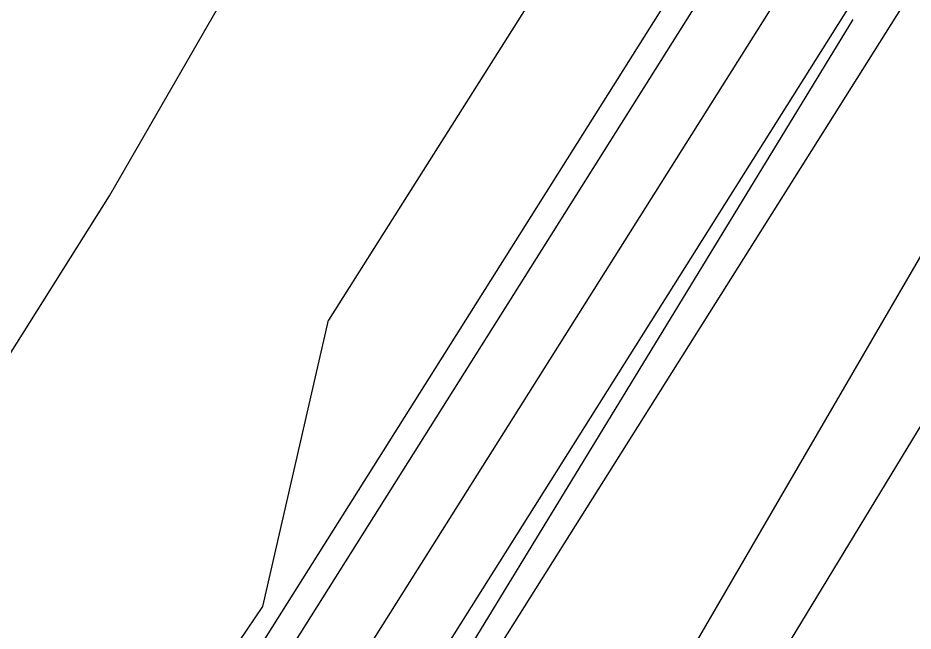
# Model space of a CAD drawing. Header units: metres. Extents: x 324293 to 653279, y 3585589 to 7191434.
# Drawn here: x 334374.27 to 334424.25, y 3600617.93 to 3600652.18 of the extents above; entities that cross this region are included whole.
import ezdxf

# ---------------------------------------------------------------- set-up
doc = ezdxf.new("R2010")
doc.units = ezdxf.units.M
for name, color, linetype in [('asfalt', 16, 'Continuous'), ('C-ROAD-CNTR-N', 92, 'Continuous'), ('fibr', 20, 'Continuous'), ('tarh', 6, 'Continuous')]:
    doc.layers.add(name, color=color, linetype=linetype)

msp = doc.modelspace()

# ---------------------------------------------------------------- linework, layer by layer
at = {"layer": 'asfalt'}
msp.add_line((334296.3832, 3600484.279, 1316.48273), (334387.9545, 3600619.303, 1315.09203), dxfattribs=at)
at = {"layer": 'asfalt', "flags": 128}
for points, elevation in [([(334319.7428, 3600550.885), (334353.81698, 3600601.60222), (334379.3801, 3600642.242), (334409.3859, 3600694.288), (334443.205, 3600750.088), (334479.5484, 3600808.307), (334500.6812, 3600839.094), (334525.2041, 3600870.597), (334534.0584, 3600881.838), (334607.4276, 3600998.544), (334607.3557, 3600998.30456)], 1315.93523), ([(334489.78791, 3600792.83252), (334489.6485, 3600792.625), (334484.5348, 3600784.046), (334468.1918, 3600758.267), (334457.6477, 3600740.478), (334428.8343, 3600694.185), (334391.6076, 3600635.286)], 1305.85043), ([(334420.89082, 3600652.08822), (334383.49892, 3600590.78822), (334350.361, 3600541.075), (334344.7285, 3600536.376), (334304.42642, 3600471.66078), (334284.66232, 3600440.22878), (334284.4669, 3600439.89312)], 1313.45613), ([(334428.647, 3600645.714), (334411.1386, 3600615.592)], 1313.41903), ([(334387.9545, 3600619.303), (334391.6076, 3600635.286)], 1315.09203)]:
    msp.add_lwpolyline(points, dxfattribs=dict(at, elevation=elevation))
at = {"layer": 'C-ROAD-CNTR-N', "color": 92, "linetype": 'Continuous', "lineweight": -3, "flags": 128}
msp.add_lwpolyline([(333585.7556, 3599401.30021), (333754.1347, 3599649.59134, -0.03025909), (333791.03383, 3599697.48921), (333851.48515, 3599766.84452, 0.03876911), (333897.68459, 3599828.97144), (334765.70904, 3601207.62638)], format="xyb", dxfattribs=at)
at = {"layer": 'fibr', "elevation": 1312.93713, "flags": 128}
msp.add_lwpolyline([(334432.7307, 3600642.641), (334163.95627, 3600200.20536)], dxfattribs=at)
at = {"layer": 'tarh'}
for p, q in [((333893.32647, 3599831.71538, -12.91667), (334532.05374, 3600846.1851, -12.91667)), ((334334.70683, 3600511.53694, -12.91667), (334525.68522, 3600814.86169, -12.91667))]:
    msp.add_line(p, q, dxfattribs=at)
at = {"layer": 'tarh', "color": 0}
for p, q in [((333894.59582, 3599830.91618, -12.91667), (334533.3231, 3600845.38589, -12.91667)), ((334332.56424, 3600512.82607, -12.91667), (334531.04069, 3600828.05975, -12.91667))]:
    msp.add_line(p, q, dxfattribs=at)

doc.saveas('drawing.dxf')
